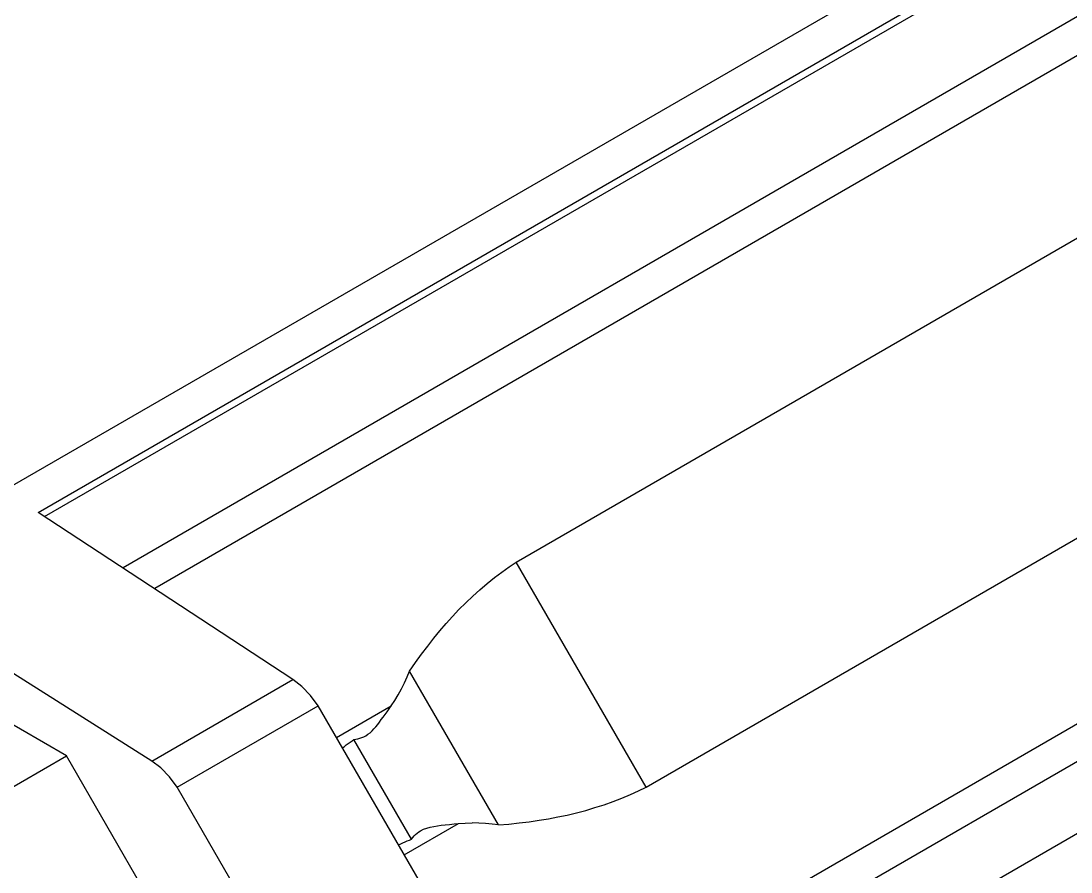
# Model space of a CAD drawing. Extents: x 0 to 1161, y 0 to 821.
# Drawn here: x 230.45 to 274.72, y 203.05 to 238.91 of the extents above; entities that cross this region are included whole.
import ezdxf

# ---------------------------------------------------------------- set-up
doc = ezdxf.new("R2010")
doc.units = 0
doc.header["$LTSCALE"] = 13.83
doc.header["$MEASUREMENT"] = 0
doc.layers.add('40000_ISO', color=7, linetype='CONTINUOUS')

msp = doc.modelspace()

# ---------------------------------------------------------------- linework, layer by layer
at = {"layer": '40000_ISO', "color": 7, "linetype": 'CONTINUOUS', "lineweight": 25}
for p, q in [((229.734187, 219.122531), (276.137895, 245.913725)), ((231.175214, 218.200823), (277.578922, 244.992017)), ((231.447122, 218.026273), (277.787735, 244.781041)), ((234.758031, 215.884799), (280.107919, 242.067569)), ((236.097878, 215.009673), (280.643348, 240.728014)), ((232.370883, 207.940123), (179.829027, 238.275177)), ((251.333782, 216.110496), (281.198733, 233.353033)), ((235.970853, 207.723323), (206.105904, 226.545853)), ((256.81534, 206.629946), (286.680294, 223.872483)), ((248.136959, 193.795338), (292.898686, 219.638533)), ((248.196902, 192.249953), (293.791065, 218.573756)), ((241.9141, 211.154655), (231.175214, 218.200822)), ((248.312035, 189.281839), (294.715739, 216.073034)), ((251.029265, 215.908049), (251.333782, 216.110496)), ((256.815341, 206.629946), (251.333782, 216.110495)), ((250.412921, 215.45508), (250.72163, 215.689285)), ((250.72163, 215.689285), (251.029265, 215.908049)), ((249.800131, 214.945532), (250.105107, 215.206732)), ((250.105107, 215.206732), (250.412921, 215.45508)), ((249.49975, 214.673235), (249.800131, 214.945532)), ((248.919754, 214.103621), (249.205718, 214.391883)), ((249.205718, 214.391883), (249.49975, 214.673235)), ((248.643452, 213.810914), (248.919754, 214.103621)), ((248.119477, 213.21585), (248.378275, 213.516535)), ((248.378275, 213.516535), (248.643452, 213.810914)), ((247.859555, 212.900205), (248.119477, 213.21585)), ((247.342397, 212.228527), (247.600052, 212.570634)), ((247.600052, 212.570634), (247.859555, 212.900205)), ((247.08795, 211.875342), (247.342397, 212.228527)), ((246.837894, 211.512771), (247.08795, 211.875342)), ((246.622577, 211.018892), (246.735669, 211.267436)), ((246.735669, 211.267436), (246.837894, 211.512771)), ((250.583938, 205.034121), (246.837894, 211.512772)), ((235.970854, 207.723322), (241.9141, 211.154655)), ((246.3601, 210.516923), (246.496916, 210.766768)), ((246.496916, 210.766768), (246.622577, 211.018892)), ((246.061038, 210.045429), (246.213973, 210.274794)), ((246.213973, 210.274794), (246.3601, 210.516923)), ((237.041709, 206.624196), (242.984955, 210.055529)), ((247.446849, 202.327302), (242.984955, 210.055529)), ((243.758367, 208.71598), (246.061038, 210.045429)), ((245.886286, 209.80241), (245.972037, 209.922305)), ((245.972037, 209.922305), (246.061038, 210.045429)), ((245.569996, 209.366051), (245.645676, 209.467607)), ((245.645676, 209.467607), (245.723393, 209.574512)), ((245.723393, 209.574512), (245.803502, 209.686296)), ((245.803502, 209.686296), (245.886286, 209.80241)), ((245.169012, 208.919262), (245.254307, 208.996947)), ((245.254307, 208.996947), (245.336295, 209.081574)), ((245.336295, 209.081574), (245.416025, 209.172261)), ((245.416025, 209.172261), (245.493871, 209.267609)), ((245.493871, 209.267609), (245.569996, 209.366051)), ((244.251418, 208.461588), (244.332063, 208.520301)), ((244.332063, 208.520301), (244.412434, 208.578586)), ((244.412434, 208.578586), (244.492581, 208.636292)), ((246.920801, 204.436653), (244.49258, 208.636292)), ((244.492581, 208.636292), (244.57603, 208.647752)), ((244.57603, 208.647752), (244.659801, 208.663979)), ((244.659801, 208.663979), (244.74335, 208.685709)), ((244.74335, 208.685709), (244.826071, 208.713608)), ((244.826071, 208.713608), (244.907138, 208.748125)), ((244.907138, 208.748125), (244.98655, 208.789784)), ((244.98655, 208.789784), (245.079622, 208.849659)), ((245.079622, 208.849659), (245.169012, 208.919262)), ((244.008324, 208.283089), (244.089501, 208.342962)), ((244.089501, 208.342962), (244.170549, 208.402468)), ((244.170549, 208.402468), (244.251418, 208.461588)), ((213.333463, 196.948864), (232.370883, 207.940123)), ((240.307817, 194.192947), (232.370882, 207.940123)), ((241.503606, 198.895967), (237.041709, 206.624196)), ((255.787071, 206.160037), (256.144342, 206.310334)), ((256.144342, 206.310334), (256.487694, 206.467415)), ((256.487694, 206.467415), (256.81534, 206.629946)), ((254.653127, 205.75998), (255.039213, 205.88402)), ((255.039213, 205.88402), (255.417988, 206.017594)), ((255.417988, 206.017594), (255.787071, 206.160037)), ((253.090629, 205.366906), (253.478102, 205.449414)), ((253.478102, 205.449414), (253.86974, 205.542391)), ((253.86974, 205.542391), (254.262397, 205.645963)), ((254.262397, 205.645963), (254.653127, 205.75998)), ((246.613979, 203.769915), (248.905325, 205.092822)), ((247.707855, 204.939377), (247.857687, 204.970426)), ((247.857687, 204.970426), (248.010878, 204.99506)), ((248.010878, 204.99506), (248.1719, 205.016106)), ((248.1719, 205.016106), (248.342596, 205.035217)), ((248.342596, 205.035217), (248.522229, 205.053583)), ((248.522229, 205.053583), (248.710051, 205.07239)), ((248.710051, 205.07239), (248.905325, 205.092822)), ((248.905325, 205.092822), (249.183095, 205.111641)), ((249.183095, 205.111641), (249.469007, 205.117901)), ((249.757237, 205.111943), (249.469007, 205.117901)), ((250.041942, 205.09475), (249.757237, 205.111943)), ((250.31717, 205.068501), (250.041942, 205.09475)), ((250.583938, 205.034121), (250.31717, 205.068501)), ((250.583938, 205.034121), (251.023105, 205.069502)), ((251.023105, 205.069502), (251.456371, 205.113379)), ((251.456371, 205.113379), (251.881671, 205.165572)), ((251.881671, 205.165572), (252.297037, 205.225676)), ((252.297037, 205.225676), (252.700611, 205.293016)), ((252.700611, 205.293016), (253.090629, 205.366906)), ((246.972798, 204.502933), (247.028921, 204.566933)), ((247.028921, 204.566933), (247.0895, 204.627869)), ((247.0895, 204.627869), (247.155015, 204.685166)), ((247.155015, 204.685166), (247.225813, 204.738153)), ((247.225813, 204.738153), (247.301502, 204.785946)), ((247.301502, 204.785946), (247.42766, 204.849085)), ((247.42766, 204.849085), (247.563632, 204.899638)), ((247.563632, 204.899638), (247.707855, 204.939377)), ((246.370463, 204.191745), (246.4633, 204.232487)), ((246.4633, 204.232487), (246.555752, 204.273291)), ((246.555752, 204.273291), (246.647774, 204.314123)), ((246.647774, 204.314123), (246.739328, 204.354957)), ((246.739328, 204.354957), (246.830374, 204.395762)), ((246.830374, 204.395762), (246.920801, 204.436653)), ((246.920801, 204.436653), (246.972798, 204.502933))]:
    msp.add_line(p, q, dxfattribs=at)
for points in [[(242.984955, 210.055529), (242.661449, 210.492079), (242.29875, 210.864355), (241.9141, 211.154655)], [(237.041709, 206.624196), (236.718204, 207.060747), (236.355504, 207.433022), (235.970854, 207.723323)]]:
    msp.add_lwpolyline(points, dxfattribs=at)

doc.saveas('drawing.dxf')
